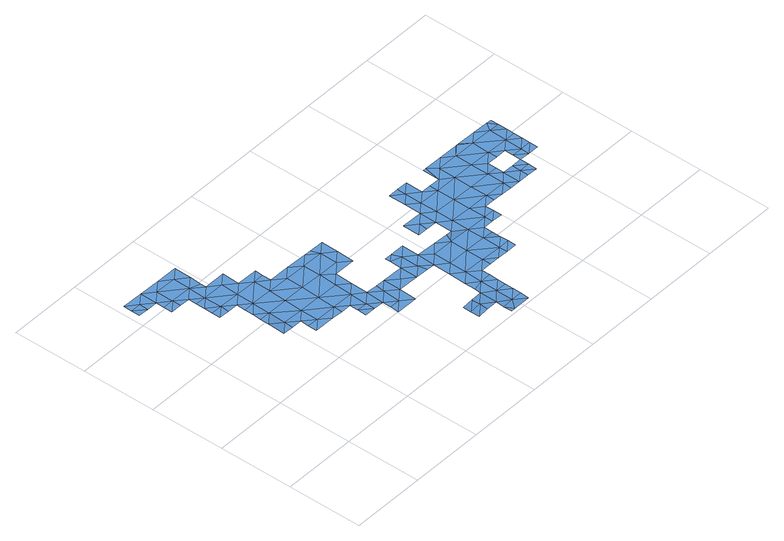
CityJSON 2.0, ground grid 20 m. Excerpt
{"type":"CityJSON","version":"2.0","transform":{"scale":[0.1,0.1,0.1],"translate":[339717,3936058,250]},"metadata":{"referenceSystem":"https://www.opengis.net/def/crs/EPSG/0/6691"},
"CityObjects":{
"waterbody1":{"type":"WaterBody","attributes":{"name":"5","class":"1140","function":"1","WaterBodyRiverFloodingRiskAttribute.description":"3","WaterBodyRiverFloodingRiskAttribute.rankOrg":"1","WaterBodyRiverFloodingRiskAttribute.adminType":"2","WaterBodyRiverFloodingRiskAttribute.scale":"L2"},"geometry":[{"type":"MultiSurface","lod":"1","boundaries":[[[0,1,2]],[[3,4,5]],[[4,6,5]],[[1,7,2]],[[8,0,9]],[[7,10,2]],[[11,12,13]],[[5,12,3]],[[6,14,5]],[[15,16,17]],[[18,16,19]],[[20,21,22]],[[23,20,22]],[[22,24,23]],[[25,26,27]],[[28,29,30]],[[24,31,32]],[[33,34,35]],[[36,37,38]],[[36,39,40]],[[22,21,41]],[[40,39,42]],[[43,35,37]],[[31,24,22]],[[39,44,42]],[[45,15,46]],[[15,45,19]],[[45,47,48]],[[48,47,49]],[[50,49,47]],[[51,52,53]],[[54,53,52]],[[53,54,55]],[[56,57,58]],[[58,59,56]],[[59,58,60]],[[61,60,58]],[[60,61,62]],[[62,61,63]],[[64,63,61]],[[65,66,67]],[[68,69,70]],[[71,70,72]],[[73,72,74]],[[75,76,77]],[[76,75,78]],[[76,79,80]],[[79,81,80]],[[82,81,30]],[[83,84,85]],[[85,84,86]],[[84,87,86]],[[82,80,81]],[[88,86,87]],[[88,89,86]],[[34,33,90]],[[38,35,34]],[[91,89,88]],[[37,35,38]],[[92,93,94]],[[29,82,30]],[[81,95,30]],[[96,97,98]],[[99,100,101]],[[100,72,73]],[[73,74,83]],[[102,103,104]],[[97,103,98]],[[105,106,107]],[[26,24,27]],[[32,27,24]],[[41,44,31]],[[42,44,41]],[[42,41,40]],[[108,36,40]],[[108,37,36]],[[37,109,43]],[[109,59,43]],[[110,59,109]],[[110,48,59]],[[110,111,48]],[[43,33,35]],[[22,41,31]],[[60,33,43]],[[112,33,60]],[[112,113,33]],[[112,85,113]],[[98,85,112]],[[98,114,85]],[[103,114,98]],[[102,114,103]],[[114,102,83]],[[102,73,83]],[[102,100,73]],[[100,102,101]],[[104,101,102]],[[96,115,97]],[[98,116,96]],[[117,116,62]],[[62,116,112]],[[114,83,85]],[[116,98,112]],[[85,86,113]],[[90,33,113]],[[95,118,30]],[[118,28,30]],[[119,46,15]],[[120,121,122]],[[121,120,123]],[[123,124,121]],[[125,126,127]],[[126,125,128]],[[128,125,9]],[[9,125,14]],[[14,125,5]],[[27,32,129]],[[130,32,31]],[[129,32,107]],[[125,131,5]],[[125,132,131]],[[131,132,133]],[[131,12,5]],[[134,12,131]],[[134,13,12]],[[135,13,134]],[[135,136,13]],[[136,11,13]],[[11,136,137]],[[10,138,2]],[[2,138,139]],[[138,140,139]],[[138,141,140]],[[141,142,140]],[[142,143,144]],[[143,145,144]],[[145,146,144]],[[145,147,146]],[[147,148,146]],[[148,149,146]],[[150,151,152]],[[152,151,153]],[[153,154,155]],[[154,156,155]],[[129,155,156]],[[157,155,129]],[[157,158,155]],[[158,157,159]],[[159,157,160]],[[157,161,160]],[[106,161,157]],[[106,105,161]],[[105,162,161]],[[163,162,105]],[[164,162,163]],[[164,165,162]],[[165,161,162]],[[77,166,75]],[[167,161,165]],[[165,168,167]],[[44,130,31]],[[165,169,168]],[[168,170,167]],[[170,171,167]],[[122,171,170]],[[172,171,122]],[[172,160,171]],[[171,160,167]],[[160,161,167]],[[160,172,159]],[[172,140,159]],[[172,121,140]],[[140,144,159]],[[144,158,159]],[[152,155,158]],[[149,152,158]],[[157,129,106]],[[107,106,129]],[[129,156,27]],[[156,25,27]],[[26,25,173]],[[153,155,152]],[[150,152,149]],[[146,149,158]],[[146,158,144]],[[142,144,140]],[[139,140,121]],[[139,9,2]],[[174,9,139]],[[124,174,139]],[[174,124,175]],[[174,175,128]],[[0,2,9]],[[68,176,69]],[[177,178,176]],[[179,180,66]],[[181,182,178]],[[183,182,181]],[[184,185,186]],[[184,186,187]],[[188,185,184]],[[189,188,190]],[[190,188,184]],[[191,190,184]],[[187,191,184]],[[99,186,100]],[[185,100,186]],[[185,72,100]],[[185,71,72]],[[177,181,178]],[[181,177,189]],[[67,192,193]],[[66,192,67]],[[180,192,66]],[[193,194,195]],[[193,195,67]],[[67,195,196]],[[65,67,196]],[[14,8,9]],[[133,134,131]],[[133,132,197]],[[198,64,199]],[[199,64,61]],[[200,199,61]],[[63,117,62]],[[62,112,60]],[[58,200,61]],[[60,43,59]],[[56,59,48]],[[201,56,48]],[[57,200,58]],[[202,52,51]],[[52,202,203]],[[52,203,47]],[[46,52,47]],[[203,50,47]],[[49,201,48]],[[45,48,111]],[[15,19,16]],[[46,47,45]],[[119,15,17]],[[54,52,46]],[[182,179,178]],[[178,179,66]],[[178,66,176]],[[176,66,69]],[[69,66,65]],[[69,204,70]],[[70,204,72]],[[72,204,74]],[[77,74,204]],[[76,74,77]],[[80,74,76]],[[83,74,80]],[[83,80,84]],[[84,80,82]],[[82,87,84]],[[87,82,29]],[[87,205,88]],[[88,205,91]],[[92,94,38]],[[36,38,94]],[[39,36,94]],[[206,39,94]],[[206,94,93]],[[207,206,93]],[[208,165,164]],[[169,165,208]],[[172,122,121]],[[121,124,139]],[[127,197,132]],[[132,125,127]],[[174,128,9]],[[209,65,210]],[[77,204,209]],[[65,196,211]],[[211,210,65]],[[212,209,210]],[[77,209,166]],[[209,212,166]],[[209,69,65]],[[209,204,69]]]}]}
},
"vertices":[
[120,523,20],[119,500,20],[148,499,20],[64,593,20],[64,570,20],[93,593,20],[92,570,20],[119,477,20],[120,546,20],[148,545,20],[147,476,20],[36,617,20],[65,616,20],[37,640,20],[121,569,20],[537,76,8],[508,77,4],[508,53,4],[509,100,4],[537,99,7],[397,194,12],[454,193,12],[426,217,12],[398,217,12],[398,240,13],[342,265,14],[370,241,13],[370,264,14],[685,466,7],[685,420,7],[713,443,7],[427,263,14],[399,287,14],[653,259,11],[625,283,11],[597,260,12],[540,261,13],[568,237,12],[569,284,13],[512,285,13],[511,238,13],[455,239,13],[483,262,13],[596,214,12],[455,286,13],[565,99,10],[565,52,9],[593,75,11],[594,121,11],[622,98,12],[622,75,12],[620,5,12],[593,29,11],[575,6,10],[564,29,9],[564,6,10],[623,144,12],[651,143,12],[652,167,12],[595,168,12],[652,213,11],[708,165,11],[709,212,11],[737,188,11],[737,165,11],[940,439,7],[996,391,7],[997,438,7],[939,369,7],[939,393,7],[910,370,7],[910,347,7],[882,347,7],[825,348,7],[826,395,7],[808,464,7],[798,418,7],[827,441,7],[799,464,7],[768,419,7],[769,396,7],[741,419,7],[712,397,7],[768,349,7],[712,350,8],[711,304,9],[683,328,8],[684,374,8],[655,351,9],[652,328,9],[664,282,10],[626,329,9],[570,330,13],[533,330,13],[541,307,13],[742,465,7],[766,234,10],[795,256,9],[767,257,9],[880,278,7],[881,301,7],[852,278,8],[824,302,8],[795,279,8],[824,279,8],[400,379,17],[372,356,16],[400,333,15],[547,238,12],[567,191,12],[566,145,11],[566,115,11],[710,258,10],[682,282,9],[767,303,8],[795,233,9],[738,234,10],[737,211,10],[712,466,7],[536,53,7],[289,498,19],[261,497,19],[289,474,19],[290,520,19],[233,521,19],[149,592,20],[177,583,20],[178,614,20],[177,568,20],[371,310,14],[429,286,14],[93,639,20],[150,638,20],[122,661,20],[66,662,20],[9,663,20],[8,640,20],[8,617,20],[175,476,20],[204,498,19],[203,452,19],[175,452,19],[175,429,19],[174,406,18],[203,406,18],[174,383,18],[202,360,16],[173,337,16],[201,336,16],[230,336,16],[229,313,15],[229,290,15],[258,312,15],[285,289,14],[314,288,14],[314,311,15],[342,288,14],[315,357,16],[258,358,16],[259,405,18],[316,404,18],[373,403,18],[429,402,17],[457,378,17],[458,424,18],[430,448,18],[855,463,7],[373,449,18],[402,471,18],[421,471,18],[345,473,18],[317,450,18],[260,451,19],[341,241,13],[205,544,20],[234,567,20],[967,369,7],[967,346,7],[995,345,7],[1024,368,7],[1024,391,7],[994,322,7],[1023,345,7],[1023,322,7],[937,300,7],[909,324,7],[909,277,7],[937,277,7],[938,323,7],[966,323,7],[966,300,7],[965,276,7],[1024,414,7],[1025,437,6],[1025,460,6],[1013,461,6],[969,461,7],[179,660,20],[736,142,12],[708,142,12],[680,143,12],[623,121,12],[621,28,12],[621,51,12],[882,394,7],[627,375,9],[513,316,13],[513,331,13],[459,470,18],[883,440,7],[912,462,7],[916,462,7],[908,462,7]
]}
